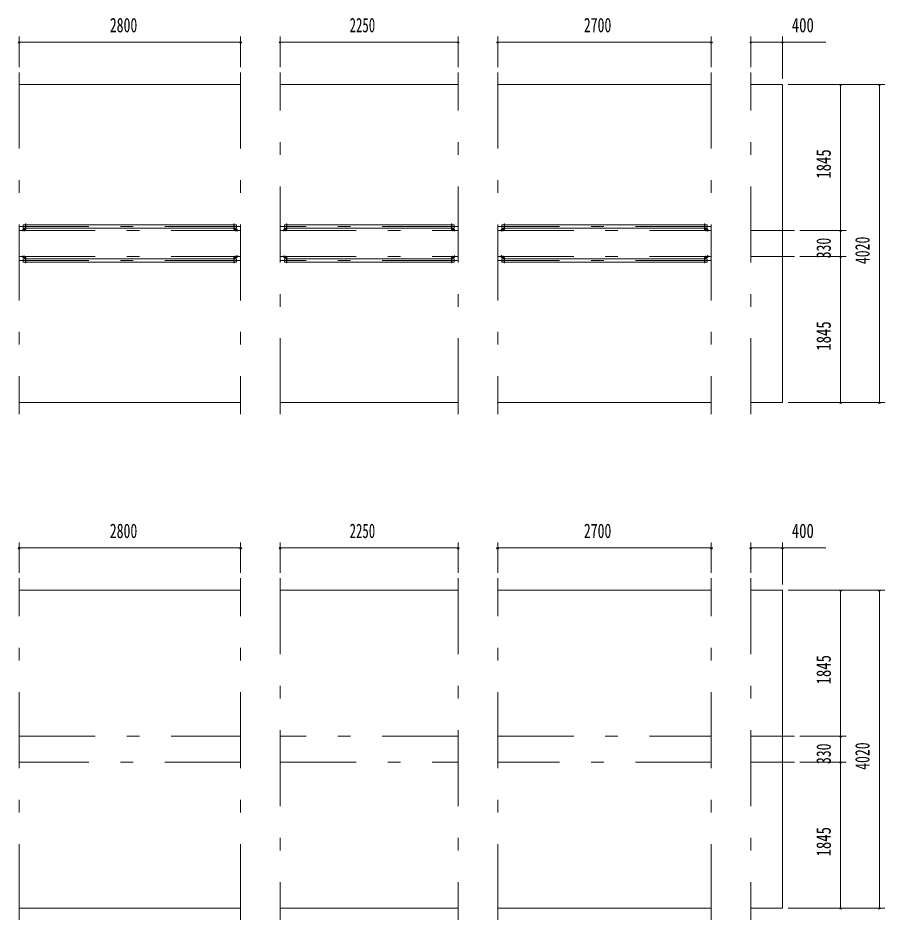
# Model space of a CAD drawing. Units: millimetres, scale not verified. Extents: x -34086 to 34091, y -14700 to 14700.
# Drawn here: x -20044 to -9085, y -10937 to 468 of the extents above; entities that cross this region are included whole.
import ezdxf
from ezdxf.enums import TextEntityAlignment as Align

# ---------------------------------------------------------------- set-up
doc = ezdxf.new("R2010")
doc.units = ezdxf.units.MM
doc.header["$LTSCALE"] = 80
doc.linetypes.add('USER3', pattern=[24, 12, -5, 2, -5])
for name, color, linetype, lineweight in [('0-2_1-07BOLD', 7, 'Continuous', 18), ('0-3_1-27CENTER', 3, 'USER3', 18), ('0-5_1-57DIM', 3, 'Continuous', 18)]:
    doc.layers.add(name, color=color, linetype=linetype, lineweight=lineweight)
doc.styles.add('ＭＳ ゴシック', font='')
doc.styles.get('ＭＳ ゴシック').set_extended_font_data('MS Gothic')

msp = doc.modelspace()

# ---------------------------------------------------------------- linework, layer by layer
at = {"layer": '0-2_1-07BOLD'}
for p, q in [((-17230.22, -372.46), (-20030.22, -372.46)), ((-14480.21, -372.46), (-16730.22, -372.46)), ((-11280.21, -372.46), (-13980.21, -372.46)), ((-19945.67, -2146.96), (-17314.77, -2146.96)), ((-14564.77, -2146.96), (-16645.67, -2146.96)), ((-11364.76, -2146.96), (-13895.67, -2146.96)), ((-19980.47, -2204.26), (-19950.87, -2204.26)), ((-19950.87, -2207.46), (-19980.47, -2207.46)), ((-19948.87, -2189.65), (-19977.71, -2189.65)), ((-17314.77, -2189.65), (-19945.67, -2189.65)), ((-17309.57, -2204.26), (-17279.97, -2204.26)), ((-17279.97, -2207.46), (-17309.57, -2207.46)), ((-17274.77, -2209.46), (-17274.77, -2229.46)), ((-16680.47, -2204.26), (-16650.86, -2204.26)), ((-16650.86, -2207.46), (-16680.47, -2207.46)), ((-16677.72, -2189.65), (-16648.87, -2189.65)), ((-16645.67, -2189.65), (-14564.77, -2189.65)), ((-14559.57, -2204.26), (-14529.97, -2204.26)), ((-14529.97, -2207.46), (-14559.57, -2207.46)), ((-14524.76, -2209.46), (-14524.76, -2229.46)), ((-13930.47, -2204.26), (-13900.86, -2204.26)), ((-13900.86, -2207.46), (-13930.47, -2207.46)), ((-13927.71, -2189.65), (-13898.87, -2189.65)), ((-13895.67, -2189.65), (-11364.76, -2189.65)), ((-11359.56, -2204.26), (-11329.97, -2204.26)), ((-11329.97, -2207.46), (-11359.56, -2207.46)), ((-11324.76, -2209.46), (-11324.76, -2229.46)), ((-19950.87, -2557.46), (-19980.47, -2557.46)), ((-19980.47, -2560.66), (-19950.87, -2560.66)), ((-19945.67, -2575.26), (-17314.77, -2575.26)), ((-17314.77, -2617.95), (-19945.67, -2617.95)), ((-17309.57, -2557.46), (-17279.97, -2557.46)), ((-17279.97, -2560.66), (-17309.57, -2560.66)), ((-16650.86, -2557.46), (-16680.47, -2557.46)), ((-16680.47, -2560.66), (-16650.86, -2560.66)), ((-16645.67, -2575.26), (-14564.77, -2575.26)), ((-14564.77, -2617.95), (-16645.67, -2617.95)), ((-14559.57, -2557.46), (-14529.97, -2557.46)), ((-14529.97, -2560.66), (-14559.57, -2560.66)), ((-13900.86, -2557.46), (-13930.47, -2557.46)), ((-13930.47, -2560.66), (-13900.86, -2560.66)), ((-13895.67, -2575.26), (-11364.76, -2575.26)), ((-11364.76, -2617.95), (-13895.67, -2617.95)), ((-11359.56, -2557.46), (-11329.97, -2557.46)), ((-11329.97, -2560.66), (-11359.56, -2560.66)), ((-20030.22, -4392.46), (-17230.22, -4392.46)), ((-16730.22, -4392.46), (-14480.21, -4392.46)), ((-13980.21, -4392.46), (-11280.21, -4392.46)), ((-17230.22, -6767.46), (-20030.22, -6767.46)), ((-14480.21, -6767.46), (-16730.22, -6767.46)), ((-11280.21, -6767.46), (-13980.21, -6767.46)), ((-20030.22, -10787.46), (-17230.22, -10787.46)), ((-16730.22, -10787.46), (-14480.21, -10787.46)), ((-13980.21, -10787.46), (-11280.21, -10787.46))]:
    msp.add_line(p, q, dxfattribs=at)
for points in [[(-10780.22, -4392.46), (-10380.22, -4392.46), (-10380.22, -372.46), (-10780.22, -372.46)], [(-19977.71, -2189.65), (-19977.71, -2146.96), (-19948.87, -2146.96)], [(-19948.87, -2202.26), (-19948.87, -2136.46), (-19945.67, -2136.46), (-19945.67, -2202.26)], [(-17311.57, -2202.26), (-17311.57, -2136.46), (-17314.77, -2136.46), (-17314.77, -2202.26)], [(-17311.57, -2146.96), (-17282.72, -2146.96), (-17282.72, -2189.65), (-17311.57, -2189.65)], [(-16648.87, -2146.96), (-16677.72, -2146.96), (-16677.72, -2189.65)], [(-16648.87, -2202.26), (-16648.87, -2136.46), (-16645.67, -2136.46), (-16645.67, -2202.26)], [(-14561.57, -2202.26), (-14561.57, -2136.46), (-14564.77, -2136.46), (-14564.77, -2202.26)], [(-14561.57, -2189.65), (-14532.71, -2189.65), (-14532.71, -2146.96), (-14561.57, -2146.96)], [(-13898.87, -2146.96), (-13927.71, -2146.96), (-13927.71, -2189.65)], [(-13898.87, -2202.26), (-13898.87, -2136.46), (-13895.66, -2136.46), (-13895.66, -2202.26)], [(-11361.57, -2202.26), (-11361.57, -2136.46), (-11364.76, -2136.46), (-11364.76, -2202.26)], [(-11361.57, -2189.65), (-11332.72, -2189.65), (-11332.72, -2146.96), (-11361.57, -2146.96)], [(-19982.47, -2209.46), (-19982.47, -2229.46), (-19985.67, -2229.46), (-19985.67, -2209.46)], [(-17274.77, -2229.46), (-17277.97, -2229.46), (-17277.97, -2209.46)], [(-16682.47, -2209.46), (-16682.47, -2229.46), (-16685.67, -2229.46), (-16685.67, -2209.46)], [(-14524.76, -2229.46), (-14527.97, -2229.46), (-14527.97, -2209.46)], [(-13932.47, -2209.46), (-13932.47, -2229.46), (-13935.66, -2229.46), (-13935.66, -2209.46)], [(-11324.76, -2229.46), (-11327.96, -2229.46), (-11327.96, -2209.46)], [(-19982.47, -2555.46), (-19982.47, -2535.46), (-19985.67, -2535.46), (-19985.67, -2555.46)], [(-19948.87, -2617.95), (-19977.71, -2617.95), (-19977.71, -2575.26), (-19948.87, -2575.26)], [(-19948.87, -2562.66), (-19948.87, -2628.46), (-19945.67, -2628.46), (-19945.67, -2562.66)], [(-17311.57, -2562.66), (-17311.57, -2628.46), (-17314.77, -2628.46), (-17314.77, -2562.66)], [(-17311.57, -2575.26), (-17282.72, -2575.26), (-17282.72, -2617.95), (-17311.57, -2617.95)], [(-17277.97, -2555.46), (-17277.97, -2535.46), (-17274.77, -2535.46), (-17274.77, -2555.46)], [(-16682.47, -2555.46), (-16682.47, -2535.46), (-16685.67, -2535.46), (-16685.67, -2555.46)], [(-16648.87, -2617.95), (-16677.72, -2617.95), (-16677.72, -2575.26), (-16648.87, -2575.26)], [(-16648.87, -2562.66), (-16648.87, -2628.46), (-16645.67, -2628.46), (-16645.67, -2562.66)], [(-14561.57, -2562.66), (-14561.57, -2628.46), (-14564.77, -2628.46), (-14564.77, -2562.66)], [(-14561.57, -2575.26), (-14532.71, -2575.26), (-14532.71, -2617.95), (-14561.57, -2617.95)], [(-14527.97, -2555.46), (-14527.97, -2535.46), (-14524.76, -2535.46), (-14524.76, -2555.46)], [(-13932.47, -2555.46), (-13932.47, -2535.46), (-13935.66, -2535.46), (-13935.66, -2555.46)], [(-13898.87, -2617.95), (-13927.71, -2617.95), (-13927.71, -2575.26), (-13898.87, -2575.26)], [(-13898.87, -2562.66), (-13898.87, -2628.46), (-13895.66, -2628.46), (-13895.66, -2562.66)], [(-11361.57, -2562.66), (-11361.57, -2628.46), (-11364.76, -2628.46), (-11364.76, -2562.66)], [(-11361.57, -2575.26), (-11332.72, -2575.26), (-11332.72, -2617.95), (-11361.57, -2617.95)], [(-11327.96, -2555.46), (-11327.96, -2535.46), (-11324.76, -2535.46), (-11324.76, -2555.46)], [(-10780.22, -10787.46), (-10380.22, -10787.46), (-10380.22, -6767.46), (-10780.22, -6767.46)]]:
    msp.add_lwpolyline(points, dxfattribs=at)
for centre, radius, start, end in [((-19980.47, -2209.46), 5.2, 90, 180), ((-19980.47, -2209.46), 2, 90, 180), ((-19950.87, -2202.26), 2, 270, 0), ((-19950.87, -2202.26), 5.2, 270, 0), ((-17309.57, -2202.26), 5.2, 180, 270), ((-17309.57, -2202.26), 2, 180, 270), ((-17279.97, -2209.46), 5.2, 0, 90), ((-17279.97, -2209.46), 2, 0, 90), ((-16680.47, -2209.46), 5.2, 90, 180), ((-16680.47, -2209.46), 2, 90, 180), ((-16650.86, -2202.26), 2, 270, 0), ((-16650.86, -2202.26), 5.2, 270, 0), ((-14559.57, -2202.26), 5.2, 180, 270), ((-14559.57, -2202.26), 2, 180, 270), ((-14529.97, -2209.46), 5.2, 0, 90), ((-14529.97, -2209.46), 2, 0, 90), ((-13930.47, -2209.46), 5.2, 90, 180), ((-13930.47, -2209.46), 2, 90, 180), ((-13900.86, -2202.26), 2, 270, 0), ((-13900.86, -2202.26), 5.2, 270, 0), ((-11359.56, -2202.26), 5.2, 180, 270), ((-11359.56, -2202.26), 2, 180, 270), ((-11329.97, -2209.46), 5.2, 0, 90), ((-11329.97, -2209.46), 2, 0, 90), ((-19980.47, -2555.46), 5.2, 180, 270), ((-19980.47, -2555.46), 2, 180, 270), ((-19950.87, -2562.66), 5.2, 0, 90), ((-19950.87, -2562.66), 2, 0, 90), ((-17309.57, -2562.66), 5.2, 90, 180), ((-17309.57, -2562.66), 2, 90, 180), ((-17279.97, -2555.46), 2, 270, 0), ((-17279.97, -2555.46), 5.2, 270, 0), ((-16680.47, -2555.46), 5.2, 180, 270), ((-16680.47, -2555.46), 2, 180, 270), ((-16650.86, -2562.66), 5.2, 0, 90), ((-16650.86, -2562.66), 2, 0, 90), ((-14559.57, -2562.66), 5.2, 90, 180), ((-14559.57, -2562.66), 2, 90, 180), ((-14529.97, -2555.46), 2, 270, 0), ((-14529.97, -2555.46), 5.2, 270, 0), ((-13930.47, -2555.46), 5.2, 180, 270), ((-13930.47, -2555.46), 2, 180, 270), ((-13900.86, -2562.66), 5.2, 0, 90), ((-13900.86, -2562.66), 2, 0, 90), ((-11359.56, -2562.66), 5.2, 90, 180), ((-11359.56, -2562.66), 2, 90, 180), ((-11329.97, -2555.46), 2, 270, 0), ((-11329.97, -2555.46), 5.2, 270, 0)]:
    msp.add_arc(centre, radius, start, end, dxfattribs=at)
at = {"layer": '0-3_1-27CENTER'}
for p, q in [((-20030.22, -222.46), (-20030.22, -4542.46)), ((-17230.22, -222.46), (-17230.22, -4542.46)), ((-16730.22, -4542.46), (-16730.22, -222.46)), ((-14480.21, -4542.46), (-14480.21, -222.46)), ((-13980.21, -222.46), (-13980.21, -4542.46)), ((-11280.21, -222.46), (-11280.21, -4542.46)), ((-10780.22, -4542.46), (-10780.22, -222.46)), ((-17230.22, -2168.31), (-20030.22, -2168.31)), ((-20030.22, -2217.46), (-17230.22, -2217.46)), ((-19960.67, -2226.46), (-19960.67, -2184.66)), ((-17299.77, -2226.46), (-17299.77, -2184.66)), ((-14480.21, -2168.31), (-16730.22, -2168.31)), ((-16730.22, -2217.46), (-14480.21, -2217.46)), ((-16660.67, -2226.46), (-16660.67, -2184.66)), ((-14549.76, -2226.46), (-14549.76, -2184.66)), ((-11280.21, -2168.31), (-13980.21, -2168.31)), ((-13980.21, -2217.46), (-11280.21, -2217.46)), ((-13910.66, -2226.46), (-13910.66, -2184.66)), ((-11349.77, -2226.46), (-11349.77, -2184.66)), ((-10780.22, -2217.46), (-10230.21, -2217.46)), ((-20030.22, -2547.46), (-17230.22, -2547.46)), ((-17230.22, -2596.61), (-20030.22, -2596.61)), ((-19960.67, -2580.26), (-19960.67, -2538.46)), ((-17299.77, -2538.46), (-17299.77, -2580.26)), ((-16730.22, -2547.46), (-14480.21, -2547.46)), ((-14480.21, -2596.61), (-16730.22, -2596.61)), ((-16660.67, -2538.46), (-16660.67, -2580.26)), ((-14549.76, -2538.46), (-14549.76, -2580.26)), ((-13980.21, -2547.46), (-11280.21, -2547.46)), ((-11280.21, -2596.61), (-13980.21, -2596.61)), ((-13910.66, -2538.46), (-13910.66, -2580.26)), ((-11349.77, -2538.46), (-11349.77, -2580.26)), ((-10230.21, -2547.46), (-10780.22, -2547.46)), ((-20030.22, -10937.46), (-20030.22, -6617.46)), ((-17230.22, -10937.46), (-17230.22, -6617.46)), ((-16730.22, -6617.46), (-16730.22, -10937.46)), ((-14480.21, -6617.46), (-14480.21, -10937.46)), ((-13980.21, -10937.46), (-13980.21, -6617.46)), ((-11280.21, -10937.46), (-11280.21, -6617.46)), ((-10780.22, -6617.46), (-10780.22, -10937.46)), ((-20030.22, -8612.46), (-17230.22, -8612.46)), ((-14480.21, -8612.46), (-16730.22, -8612.46)), ((-13980.21, -8612.46), (-11280.21, -8612.46)), ((-10780.22, -8612.46), (-10230.21, -8612.46)), ((-17230.22, -8942.46), (-20030.22, -8942.46)), ((-16730.22, -8942.46), (-14480.21, -8942.46)), ((-11280.21, -8942.46), (-13980.21, -8942.46)), ((-10230.21, -8942.46), (-10780.22, -8942.46))]:
    msp.add_line(p, q, dxfattribs=at)
at = {"layer": '0-5_1-57DIM'}
for p, q in [((-20030.22, 232.54), (-20030.22, -152.46)), ((-17230.22, 232.54), (-17230.22, -152.46)), ((-16730.22, -152.46), (-16730.22, 232.54)), ((-14480.21, -152.46), (-14480.21, 232.54)), ((-13980.21, 232.54), (-13980.21, -152.46)), ((-11280.21, 232.54), (-11280.21, -152.46)), ((-10780.22, -152.46), (-10780.22, 232.54)), ((-10380.22, 232.54), (-10380.22, -302.46)), ((-20016.22, 162.54), (-20044.22, 162.54)), ((-20030.22, 162.54), (-17230.22, 162.54)), ((-17216.22, 162.54), (-17244.22, 162.54)), ((-16716.22, 162.54), (-16744.22, 162.54)), ((-16730.22, 162.54), (-14480.21, 162.54)), ((-14466.21, 162.54), (-14494.21, 162.54)), ((-13966.21, 162.54), (-13994.21, 162.54)), ((-13980.21, 162.54), (-11280.21, 162.54)), ((-11266.21, 162.54), (-11294.21, 162.54)), ((-10766.22, 162.54), (-10794.22, 162.54)), ((-10780.22, 162.54), (-10380.22, 162.54)), ((-10366.22, 162.54), (-10394.22, 162.54)), ((-9830.72, 162.54), (-10380.22, 162.54)), ((-10310.22, -372.46), (-9085.22, -372.46)), ((-9631.22, -372.46), (-9659.22, -372.46)), ((-9645.22, -372.46), (-9645.22, -2217.46)), ((-9141.22, -372.46), (-9169.22, -372.46)), ((-9155.22, -372.46), (-9155.22, -4392.46)), ((-10160.21, -2217.46), (-9575.22, -2217.46)), ((-9631.22, -2217.46), (-9659.22, -2217.46)), ((-9645.22, -2217.46), (-9645.22, -2547.46)), ((-9575.22, -2547.46), (-10160.21, -2547.46)), ((-9631.22, -2547.46), (-9659.22, -2547.46)), ((-9645.22, -2547.46), (-9645.22, -4392.46)), ((-10310.22, -4392.46), (-9085.22, -4392.46)), ((-9631.22, -4392.46), (-9659.22, -4392.46)), ((-9141.22, -4392.46), (-9169.22, -4392.46)), ((-20016.22, -6232.46), (-20044.22, -6232.46)), ((-20030.22, -6547.46), (-20030.22, -6162.46)), ((-20030.22, -6232.46), (-17230.22, -6232.46)), ((-17216.22, -6232.46), (-17244.22, -6232.46)), ((-17230.22, -6547.46), (-17230.22, -6162.46)), ((-16716.22, -6232.46), (-16744.22, -6232.46)), ((-16730.22, -6162.46), (-16730.22, -6547.46)), ((-16730.22, -6232.46), (-14480.21, -6232.46)), ((-14466.21, -6232.46), (-14494.21, -6232.46)), ((-14480.21, -6162.46), (-14480.21, -6547.46)), ((-13966.21, -6232.46), (-13994.21, -6232.46)), ((-13980.21, -6547.46), (-13980.21, -6162.46)), ((-13980.21, -6232.46), (-11280.21, -6232.46)), ((-11266.21, -6232.46), (-11294.21, -6232.46)), ((-11280.21, -6547.46), (-11280.21, -6162.46)), ((-10766.22, -6232.46), (-10794.22, -6232.46)), ((-10780.22, -6162.46), (-10780.22, -6547.46)), ((-10780.22, -6232.46), (-10380.22, -6232.46)), ((-10366.22, -6232.46), (-10394.22, -6232.46)), ((-10380.22, -6697.46), (-10380.22, -6162.46)), ((-10380.22, -6232.46), (-9830.72, -6232.46)), ((-9085.22, -6767.46), (-10310.22, -6767.46)), ((-9631.22, -6767.46), (-9659.22, -6767.46)), ((-9645.22, -6767.46), (-9645.22, -8612.46)), ((-9141.22, -6767.46), (-9169.22, -6767.46)), ((-9155.22, -6767.46), (-9155.22, -10787.46)), ((-10160.21, -8612.46), (-9575.22, -8612.46)), ((-9631.22, -8612.46), (-9659.22, -8612.46)), ((-9645.22, -8612.46), (-9645.22, -8942.46)), ((-9575.22, -8942.46), (-10160.21, -8942.46)), ((-9631.22, -8942.46), (-9659.22, -8942.46)), ((-9645.22, -8942.46), (-9645.22, -10787.46)), ((-10310.22, -10787.46), (-9085.22, -10787.46)), ((-9631.22, -10787.46), (-9659.22, -10787.46)), ((-9141.22, -10787.46), (-9169.22, -10787.46))]:
    msp.add_line(p, q, dxfattribs=at)
for centre in [(-20030.22, 162.54), (-17230.22, 162.54), (-16730.22, 162.54), (-14480.21, 162.54), (-13980.21, 162.54), (-11280.21, 162.54), (-10780.22, 162.54), (-10380.22, 162.54), (-9645.22, -372.46), (-9155.22, -372.46), (-9645.22, -2217.46), (-9645.22, -2547.46), (-9645.22, -4392.46), (-9155.22, -4392.46), (-20030.22, -6232.46), (-17230.22, -6232.46), (-16730.22, -6232.46), (-14480.21, -6232.46), (-13980.21, -6232.46), (-11280.21, -6232.46), (-10780.22, -6232.46), (-10380.22, -6232.46), (-9645.22, -6767.46), (-9155.22, -6767.46), (-9645.22, -8612.46), (-9645.22, -8942.46), (-9645.22, -10787.46), (-9155.22, -10787.46)]:
    msp.add_arc(centre, 14, 180, 0, dxfattribs=at)

# ---------------------------------------------------------------- texts
at = {"layer": '0-5_1-57DIM', "color": 7, "style": 'ＭＳ ゴシック'}
for s, width, p in [('2800', 0.7, (-18884, 232.54)), ('2250', 0.65, (-15852.57, 232.54)), ('2700', 0.7, (-12891.46, 232.54)), ('400', 0.75, (-10263.14, 232.54)), ('2800', 0.7, (-18884, -6162.46)), ('2250', 0.65, (-15852.57, -6162.46)), ('2700', 0.7, (-12891.46, -6162.46)), ('400', 0.75, (-10263.14, -6162.46))]:
    msp.add_text(s, height=182.3, dxfattribs=dict(at, width=width)).set_placement(p, align=Align.BOTTOM_LEFT)
for s, width, p in [('1845', 0.75, (-9715.22, -1564.08)), ('330', 0.7, (-9715.22, -2571.21)), ('4020', 0.7, (-9225.22, -2644.11)), ('1845', 0.75, (-9715.22, -3739.07)), ('1845', 0.75, (-9715.22, -7959.08)), ('330', 0.7, (-9715.22, -8966.22)), ('4020', 0.7, (-9225.22, -9039.12)), ('1845', 0.75, (-9715.22, -10134.08))]:
    msp.add_text(s, height=182.3, rotation=90, dxfattribs=dict(at, width=width)).set_placement(p, align=Align.BOTTOM_LEFT)

doc.saveas('drawing.dxf')
